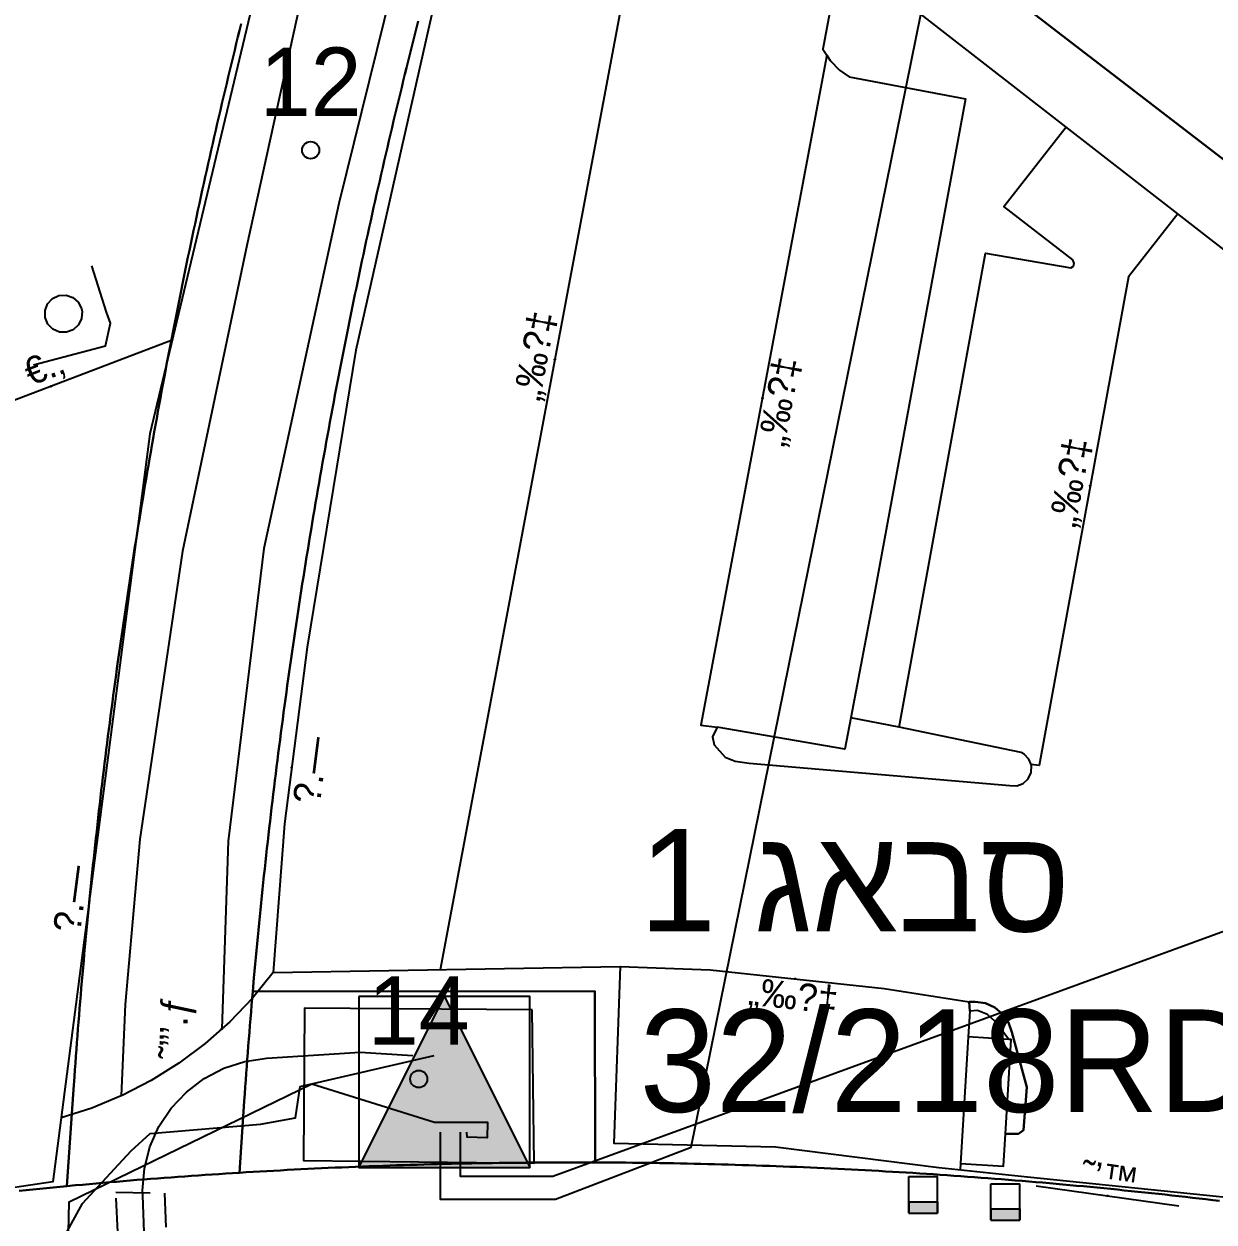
# Model space of a CAD drawing. Header units: metres. Extents: x 218299 to 220222, y 572714 to 574340.
# Drawn here: x 219368.32 to 219403.1, y 573591.34 to 573626.36 of the extents above; entities that cross this region are included whole.
import ezdxf
from ezdxf.enums import TextEntityAlignment as Align

# ---------------------------------------------------------------- set-up
doc = ezdxf.new("R2010")
doc.units = ezdxf.units.M
doc.header["$MEASUREMENT"] = 0
doc.linetypes.add('DASH15', pattern=[1.5, 1, -0.5])
for name, color, linetype in [('1602', 44, 'Continuous'), ('1603', 44, 'Continuous'), ('6081', 1, 'CABLEUNDEXIST03'), ('6151', 102, 'CABLEUNDEXIST03'), ('6151H', 102, 'CABLEUNDEXIST03'), ('6211', 7, 'Continuous'), ('6701', 7, 'DASH15'), ('6916', 7, 'Continuous'), ('A_POINTS', 2, 'Continuous'), ('M2200', 253, 'Continuous'), ('M2207', 253, 'Continuous'), ('M2401', 7, 'Continuous'), ('M2404', 7, 'Continuous'), ('M2405', 253, 'Continuous'), ('M2408', 253, 'Continuous'), ('M2430', 253, 'Continuous'), ('M2602', 253, 'Continuous'), ('M2605', 253, 'Continuous'), ('M2612', 253, 'Continuous'), ('M5235', 253, 'Continuous')]:
    doc.layers.add(name, color=color, linetype=linetype)
doc.styles.add('HEBTXT', font='HEBTXT')
doc.styles.add('MAVAT_HEBTXT', font='HEBTXT')
doc.linetypes.add('CABLEUNDEXIST03', pattern='A,3.5,[222,elecad.shx,S=0.01,R=0,X=0,Y=0],1.5', length=5)

# ---------------------------------------------------------------- blocks, each defined once
blk = doc.blocks.new('6211')
at = {"color": 0}
blk.add_lwpolyline([(-2.5, -2.5), (0, 2.5), (2.5, -2.5)], dxfattribs=at)
blk.add_lwpolyline([(-2.5, 2.5), (-2.5, -2.5), (2.5, -2.5), (2.5, 2.5)], close=True, dxfattribs=at)
blk.add_solid([(-2.5, -2.5), (2.5, -2.5), (0, 2.5)], dxfattribs=at)
at = {"color": 0, "style": 'HEBTXT'}
for tag, p, height in [('TRN_NAME', (4.563, 3.52), 3), ('TRN_NUM', (4.563, -0.702), 3), ('POWER', (4.563, -3.519), 2), ('TYPE', (4.593, -11.253), 3)]:
    blk.add_attdef(tag, p, '', height=height, dxfattribs=at)
at = {"color": 0, "style": 'HEBTXT', "flags": 1}
blk.add_attdef('MAP_TYPE', (4.559, -7.328), '', height=3, dxfattribs=at)
blk = doc.blocks.new('1603')
at = {"layer": 'A_POINTS'}
blk.add_circle((0, 0), 0.25, dxfattribs=at)
at = {"color": 0, "style": 'HEBTXT'}
blk.add_attdef('PARCEL_NUM', text='', height=2, dxfattribs=at).set_placement((0, 1), align=Align.CENTER)
at = {"color": 0, "style": 'HEBTXT', "flags": 1}
blk.add_attdef('LOT_NUM', text='', height=2, dxfattribs=at).set_placement((0, -2.5), align=Align.CENTER)
blk = doc.blocks.new('6916')
at = {"layer": 'A_POINTS'}
blk.add_circle((0, 0), 0.25, dxfattribs=at)
at = {"color": 0, "style": 'HEBTXT'}
for tag, p in [('HTCH', (0.006, 3.527)), ('PIPE', (0.049, 1.33))]:
    blk.add_attdef(tag, text='', height=1.7, dxfattribs=at).set_placement(p, align=Align.MIDDLE_CENTER)
blk = doc.blocks.new('M2405')
blk.add_circle((0, 0), 0.025)
at = {"style": 'MAVAT_HEBTXT'}
blk.add_attdef('NAME', text='', height=0.8, dxfattribs=at).set_placement((0, 1.592), align=Align.MIDDLE)
blk = doc.blocks.new('M2430')
blk.add_circle((0, 0), 0.025)
at = {"style": 'MAVAT_HEBTXT'}
blk.add_attdef('NAME', text='', height=0.8, dxfattribs=at).set_placement((0, 1.25), align=Align.MIDDLE)
blk = doc.blocks.new('M2602')
blk.add_circle((0, 0), 0.025)
at = {"style": 'MAVAT_HEBTXT'}
blk.add_attdef('NAME', text='', height=0.8, dxfattribs=at).set_placement((0, 1.592), align=Align.MIDDLE)
blk = doc.blocks.new('M2605')
blk.add_circle((0, 0), 0.025)
at = {"style": 'MAVAT_HEBTXT'}
blk.add_attdef('NAME', text='', height=0.8, dxfattribs=at).set_placement((0, 1.592), align=Align.MIDDLE)
blk = doc.blocks.new('M2612')
blk.add_circle((0, 0), 0.025)
at = {"style": 'MAVAT_HEBTXT'}
blk.add_attdef('NAME', text='', height=0.8, dxfattribs=at).set_placement((0, 1.592), align=Align.MIDDLE)
blk = doc.blocks.new('*U89')
at = {"linetype": 'Continuous'}
for p, q in [((-0.845, 0), (-0.845, -0.663)), ((0.845, 0), (0.845, -0.663))]:
    blk.add_line(p, q, dxfattribs=at)
blk.add_solid([(-0.845, 0), (-0.845, -0.663), (0.845, -0.663)], dxfattribs=at)
at = {"linetype": 'Continuous', "extrusion": (0, 0, -1)}
blk.add_solid([(0.845, 0), (-0.845, 0), (-0.845, -0.663)], dxfattribs=at)
blk = doc.blocks.new('M5235')
for points in [[(-0.845, 1.471), (0.845, 1.471)], [(-0.845, -0.663), (-0.845, 1.471)], [(0.845, -0.663), (0.845, 1.471)], [(-0.845, 0), (0.845, 0)], [(-0.845, -0.663), (0.845, -0.663)]]:
    blk.add_lwpolyline(points)
at = {"linetype": 'Continuous'}
blk.add_blockref('*U89', (0, 0), dxfattribs=at)
at = {"style": 'MAVAT_HEBTXT', "flags": 1}
for tag, p in [('MARK', (0, 2.721)), ('HEIGHT', (0, -1.915)), ('NAME', (0, -4.483))]:
    blk.add_attdef(tag, text='', height=0.8, dxfattribs=at).set_placement(p, align=Align.MIDDLE)
blk = doc.blocks.new('111')
at = {"layer": 'M2200'}
blk.add_polyline3d([(219419.125, 573646.069, 619.23), (219422.784, 573643.285, 619.23), (219422.312, 573642.663, 619.23), (219419.445, 573638.895, 619.23), (219419.445, 573638.895, 619.23), (219421.03, 573637.689, 596.43), (219421.03, 573637.689, 596.43), (219420.97, 573637.61, 596.43), (219418.576, 573634.462, 596.43), (219416.975, 573635.68, 619.23), (219415.563, 573633.823, 619.23), (219412.63, 573636.054, 619.23), (219410.999, 573633.91, 619.23), (219413.927, 573631.683, 619.23), (219413.789, 573631.501, 618.741), (219405.591, 573620.692, 589.68), (219405.591, 573620.692, 589.68), (219393.996, 573629.619, 590.12), (219385.825, 573635.91, 590.43), (219394.063, 573646.81, 619.23), (219397.601, 573644.118, 619.23), (219399.289, 573646.337, 619.23)], dxfattribs=at)
blk.add_polyline3d([(219383.171, 573597.543, 584.655), (219376.519, 573597.592, 584.655), (219376.486, 573593.139, 584.655), (219383.226, 573593.062, 584.655), (219383.171, 573597.543, 584.655)], close=True, dxfattribs=at)
at = {"layer": 'M2207'}
for points in [[(219405.591, 573620.692, 587.43), (219407.716, 573619.092, 587.43), (219406.414, 573617.405, 586.68), (219406.414, 573617.405, 586.68), (219402.038, 573620.808, 586.728), (219392.779, 573628.008, 586.83), (219393.996, 573629.619, 586.83)], [(219395.914, 573596.752, 584.13), (219395.69, 573593.048, 584.13), (219395.69, 573593.048, 584.13), (219396.943, 573592.972, 584.13), (219397, 573593.916, 584.13), (219397.166, 573596.676, 584.13), (219397.103, 573596.68, 584.13), (219395.914, 573596.752, 584.13)]]:
    blk.add_polyline3d(points, close=True, dxfattribs=at)
at = {"layer": 'M2401'}
for points in [[(219392.118, 573628.075, 584.556), (219391.668, 573625.626, 584.556), (219391.783, 573625.443, 584.556), (219391.877, 573625.294, 584.556), (219392.149, 573625.011, 584.556), (219392.431, 573624.814, 584.556), (219395.832, 573624.17, 584.556), (219393.177, 573609.718, 584.556), (219392.484, 573606.075, 584.556), (219392.309, 573605.159, 584.556), (219388.571, 573605.8, 584.556), (219388.437, 573605.518, 584.556), (219388.486, 573605.293, 584.556), (219388.809, 573604.925, 584.556), (219389.102, 573604.808, 584.556), (219389.509, 573604.75, 584.556), (219397.13, 573604.101, 584.556), (219397.331, 573604.091, 584.556), (219397.52, 573604.16, 584.556), (219397.669, 573604.297, 584.556), (219397.752, 573604.48, 584.556), (219397.759, 573604.681, 584.556), (219397.749, 573604.709, 584.556), (219397.688, 573604.87, 584.556), (219397.55, 573605.016, 584.556), (219397.461, 573605.066, 584.556), (219393.895, 573605.804, 584.556), (219396.419, 573619.655, 584.556), (219398.911, 573619.228, 584.556), (219398.991, 573619.279, 584.556), (219399.011, 573619.353, 584.556), (219398.971, 573619.461, 584.556), (219396.955, 573621.022, 584.556), (219398.771, 573623.349, 584.556)], [(219397, 573593.916, 582.744), (219397.379, 573593.918, 582.744), (219397.526, 573594.023, 582.744), (219397.63, 573595.284, 582.744), (219397.19, 573596.891, 582.744), (219397.09, 573597.173, 582.744), (219396.918, 573597.418, 582.744), (219396.688, 573597.61, 582.744), (219396.415, 573597.734, 582.744), (219396.12, 573597.781, 582.744), (219395.94, 573597.772, 582.744), (219395.958, 573597.5, 582.744)]]:
    blk.add_polyline3d(points, dxfattribs=at)
at = {"layer": 'M2404'}
for points in [[(219392.118, 573628.075, 584.556), (219391.668, 573625.626, 584.556), (219391.783, 573625.443, 584.556), (219391.877, 573625.294, 584.556), (219392.149, 573625.011, 584.556), (219392.431, 573624.814, 584.556), (219395.832, 573624.17, 584.556), (219393.177, 573609.718, 584.556), (219392.484, 573606.075, 584.556), (219392.309, 573605.159, 584.556), (219388.571, 573605.8, 584.556), (219388.437, 573605.518, 584.556), (219388.486, 573605.293, 584.556), (219388.809, 573604.925, 584.556), (219389.102, 573604.808, 584.556), (219389.509, 573604.75, 584.556), (219397.13, 573604.101, 584.556), (219397.331, 573604.091, 584.556), (219397.52, 573604.16, 584.556), (219397.669, 573604.297, 584.556), (219397.752, 573604.48, 584.556), (219397.759, 573604.681, 584.556), (219397.749, 573604.709, 584.556), (219397.688, 573604.87, 584.556), (219397.55, 573605.016, 584.556), (219397.461, 573605.066, 584.556), (219393.895, 573605.804, 584.556), (219396.419, 573619.655, 584.556), (219398.911, 573619.228, 584.556), (219398.991, 573619.279, 584.556), (219399.011, 573619.353, 584.556), (219398.971, 573619.461, 584.556), (219396.955, 573621.022, 584.556), (219398.771, 573623.349, 584.556)], [(219395.958, 573597.5, 583.119), (219395.94, 573597.772, 583.119), (219396.12, 573597.781, 583.119), (219396.415, 573597.734, 583.119), (219396.688, 573597.61, 583.119), (219396.918, 573597.418, 583.119), (219397.09, 573597.173, 583.119), (219397.19, 573596.891, 583.119), (219397.63, 573595.284, 583.119), (219397.526, 573594.023, 583.119), (219397.379, 573593.918, 583.119), (219397, 573593.916, 583.119)]]:
    blk.add_polyline3d(points, dxfattribs=at)
at = {"layer": 'M2405'}
for points in [[(219395.101, 573674.119, 588.986), (219391.125, 573667.561, 588.986), (219386.344, 573659.183, 588.986), (219385.296, 573657.251, 588.986), (219384.315, 573655.281, 588.986), (219383.405, 573653.276, 588.986), (219382.565, 573651.239, 588.986), (219381.797, 573649.172, 588.986), (219381.103, 573647.078, 588.986), (219380.482, 573644.96, 588.986), (219379.99, 573643.047, 588.986), (219378.666, 573637.727, 588.986), (219376.473, 573627.388, 588.986), (219374.831, 573619.882, 588.986), (219372.952, 573610.947, 588.986), (219371.7, 573602.532, 588.986), (219371.274, 573597.694, 588.986), (219371.157, 573595.028, 588.986)], [(219398.022, 573670.595, 589.087), (219395.951, 573668.733, 589.087), (219391.351, 573661.166, 589.087), (219390.192, 573658.89, 589.087), (219389.076, 573656.582, 589.087), (219388.006, 573654.245, 589.087), (219386.981, 573651.88, 589.087), (219386.003, 573649.489, 589.087), (219385.073, 573647.075, 589.087), (219384.192, 573644.641, 589.087), (219383.36, 573642.188, 589.087), (219383.349, 573642.155, 589.087), (219382.124, 573638.459, 589.087), (219379.73, 573630.068, 589.087), (219377.518, 573621.107, 589.087), (219375.321, 573611.022, 589.087), (219374.282, 573602.469, 589.087), (219374.099, 573596.989, 589.087)]]:
    blk.add_polyline3d(points, dxfattribs=at)
at = {"layer": 'M2408'}
for points in [[(219393.895, 573605.804, 583.531), (219392.484, 573606.075, 583.531)], [(219375.597, 573598.63, 581.088), (219374.994, 573597.886, 581.088), (219374.331, 573597.193, 581.088), (219374.099, 573596.989, 581.088), (219373.613, 573596.558, 581.088), (219372.845, 573595.985, 581.088), (219372.032, 573595.477, 581.088), (219371.181, 573595.038, 581.088), (219371.157, 573595.028, 581.088), (219370.296, 573594.671, 581.088), (219369.404, 573594.385, 581.088)], [(219397.646, 573592.659, 582.555), (219404.4, 573591.969, 582.555)]]:
    blk.add_polyline3d(points, dxfattribs=at)
at = {"layer": 'M2430'}
for points in [[(219381.053, 573630.277, 584.556), (219386.21, 573629.215, 584.556), (219380.477, 573598.715, 583.514)], [(219391.783, 573625.443, 584.376), (219388.1, 573605.859, 583.476), (219388.571, 573605.8, 583.476)], [(219402.038, 573620.808, 584.151), (219400.592, 573618.967, 584.151), (219397.986, 573604.683, 583.401), (219397.749, 573604.709, 583.401)], [(219385.738, 573598.807, 583.305), (219388.368, 573598.716, 583.249), (219393.455, 573598.165, 583.155), (219395.94, 573597.772, 583.08)], [(219395.69, 573593.048, 582.855), (219395.676, 573592.869, 582.855)]]:
    blk.add_polyline3d(points, dxfattribs=at)
at = {"layer": 'M2602'}
for points in [[(219368.592, 573616.397, 582.555), (219370.694, 573616.948, 582.555), (219370.846, 573617.612, 582.555), (219370.732, 573617.932, 582.555), (219370.299, 573619.288, 582.555)], [(219370.015, 573617.956, 582.375), (219370.001, 573617.747, 582.375), (219369.91, 573617.56, 582.375), (219369.756, 573617.419, 582.375), (219369.561, 573617.347, 582.375), (219369.352, 573617.352, 582.375), (219369.161, 573617.435, 582.375), (219369.014, 573617.583, 582.375), (219368.934, 573617.775, 582.375), (219368.931, 573617.984, 582.375), (219369.006, 573618.178, 582.375), (219369.148, 573618.331, 582.375), (219369.337, 573618.419, 582.375), (219369.545, 573618.431, 582.375), (219369.742, 573618.364, 582.375), (219369.9, 573618.228, 582.375), (219369.996, 573618.043, 582.375), (219370.015, 573617.956, 582.375)], [(219372.649, 573617.115, 582.405), (219365.579, 573614.423, 582.405)], [(219397.103, 573596.68, 584.13), (219396.704, 573597.205, 584.13), (219396.48, 573597.407, 584.13), (219396.187, 573597.524, 584.13), (219395.958, 573597.5, 584.13), (219395.958, 573597.5, 584.13), (219395.914, 573596.752, 584.13)]]:
    blk.add_polyline3d(points, dxfattribs=at)
at = {"layer": 'M2605'}
for points in [[(219383.252, 573637.278, 584.955), (219381.654, 573632.936, 584.655), (219381.053, 573630.277, 584.556), (219378.013, 573616.827, 584.055), (219376.589, 573608.138, 583.768), (219375.93, 573602.976, 583.768), (219375.597, 573598.63, 583.455), (219375.597, 573598.63, 583.455), (219385.738, 573598.807, 583.305), (219385.553, 573593.643, 583.005), (219390.284, 573593.541, 583.005), (219395.058, 573592.935, 582.855), (219397.646, 573592.659, 582.555)], [(219375.024, 573627.068, 584.086), (219371.997, 573614.382, 583.036), (219369.162, 573592.518, 581.086), (219367.055, 573592.2, 581.013), (219356.253, 573590.572, 580.636), (219352.846, 573589.946, 580.936), (219352.846, 573589.946, 580.936), (219352.35, 573591.952, 580.98)]]:
    blk.add_polyline3d(points, dxfattribs=at)
at = {"layer": 'M2612'}
blk.add_polyline3d([(219397.896, 573592.403, 583.464), (219402.067, 573591.81, 583.464)], dxfattribs=at)
at = {"layer": 'M2405'}
ref = blk.add_blockref('M2405', (219374.099, 573596.989), dxfattribs=dict(at, xscale=0.5, yscale=0.5, zscale=0.5))
ref.add_attrib('NAME', '˜”’.ƒ', dxfattribs={"layer": '0', "height": 0.8, "rotation": 88.0902, "style": 'MAVAT_HEBTXT'}).set_placement((219372.8, 573597.032), align=Align.MIDDLE)
at = {"layer": 'M2430'}
ref = blk.add_blockref('M2430', (219383.83, 573616.551), dxfattribs=dict(at, xscale=0.5, yscale=0.5, zscale=0.5))
ref.add_attrib('NAME', '„‰\x90‡', dxfattribs={"layer": '0', "height": 0.8, "rotation": 79.3546, "style": 'MAVAT_HEBTXT'}).set_placement((219383.289, 573616.653), align=Align.MIDDLE)
ref = blk.add_blockref('M2430', (219389.898, 573615.418), dxfattribs=dict(at, xscale=0.5, yscale=0.5, zscale=0.5))
ref.add_attrib('NAME', '„‰\x90‡', dxfattribs={"layer": '0', "height": 0.8, "rotation": 79.3494, "style": 'MAVAT_HEBTXT'}).set_placement((219390.438, 573615.316), align=Align.MIDDLE)
ref = blk.add_blockref('M2430', (219399.478, 573612.857), dxfattribs=dict(at, xscale=0.5, yscale=0.5, zscale=0.5))
ref.add_attrib('NAME', '„‰\x90‡', dxfattribs={"layer": '0', "height": 0.8, "rotation": 79.6614, "style": 'MAVAT_HEBTXT'}).set_placement((219398.936, 573612.956), align=Align.MIDDLE)
ref = blk.add_blockref('M2430', (219390.854, 573598.447), dxfattribs=dict(at, xscale=0.5, yscale=0.5, zscale=0.5))
ref.add_attrib('NAME', '„‰\x90‡', dxfattribs={"layer": '0', "height": 0.8, "rotation": 353.8232, "style": 'MAVAT_HEBTXT'}).set_placement((219390.795, 573597.9), align=Align.MIDDLE)
at = {"layer": 'M2602'}
ref = blk.add_blockref('M2602', (219369.114, 573615.769), dxfattribs=dict(at, xscale=0.5, yscale=0.5, zscale=0.5))
ref.add_attrib('NAME', '€.‚', dxfattribs={"layer": '0', "height": 0.8, "rotation": 20.8446, "style": 'MAVAT_HEBTXT'}).set_placement((219368.919, 573616.283), align=Align.MIDDLE)
at = {"layer": 'M2605'}
ref = blk.add_blockref('M2605', (219376.14, 573604.623), dxfattribs=dict(at, xscale=0.5, yscale=0.5, zscale=0.5))
ref.add_attrib('NAME', '\x9a.—', dxfattribs={"layer": '0', "height": 0.8, "rotation": 82.7198, "style": 'MAVAT_HEBTXT'}).set_placement((219376.686, 573604.553), align=Align.MIDDLE)
ref = blk.add_blockref('M2605', (219370.226, 573600.723), dxfattribs=dict(at, xscale=0.5, yscale=0.5, zscale=0.5))
ref.add_attrib('NAME', '\x9a.—', dxfattribs={"layer": '0', "height": 0.8, "rotation": 82.6105, "style": 'MAVAT_HEBTXT'}).set_placement((219369.68, 573600.793), align=Align.MIDDLE)
at = {"layer": 'M2612'}
ref = blk.add_blockref('M2612', (219399.981, 573592.107), dxfattribs=dict(at, xscale=0.5, yscale=0.5, zscale=0.5))
ref.add_attrib('NAME', '˜’™', dxfattribs={"layer": '0', "height": 0.8, "rotation": 351.9139, "style": 'MAVAT_HEBTXT'}).set_placement((219400.059, 573592.651), align=Align.MIDDLE)
at = {"layer": 'M5235', "xscale": 0.5, "yscale": 0.5, "zscale": 0.5}
for p in [(219394.596, 573591.935, 582.144), (219396.997, 573591.725, 582.144)]:
    blk.add_blockref('M5235', p, dxfattribs=at)

msp = doc.modelspace()

# ---------------------------------------------------------------- linework, layer by layer
at = {"layer": '1602'}
for points in [[(219374.6654, 573626.3655), (219374.6173, 573626.1714), (219374.5693, 573625.9773), (219374.5216, 573625.783), (219374.4741, 573625.5888), (219374.4268, 573625.3944), (219374.3797, 573625.2001), (219374.3328, 573625.0056), (219374.2861, 573624.8112), (219374.2397, 573624.6166), (219374.1935, 573624.422), (219374.1475, 573624.2274), (219374.1017, 573624.0327), (219374.0561, 573623.838), (219374.0108, 573623.6432), (219373.9656, 573623.4483), (219373.9207, 573623.2535), (219373.876, 573623.0585), (219373.8315, 573622.8635), (219373.7872, 573622.6685), (219373.7432, 573622.4734), (219373.6993, 573622.2783), (219373.6557, 573622.0831), (219373.6123, 573621.8878), (219373.5691, 573621.6926), (219373.5261, 573621.4972), (219373.4834, 573621.3019), (219373.4408, 573621.1064), (219373.3985, 573620.911), (219373.3564, 573620.7155), (219373.3145, 573620.5199), (219373.2729, 573620.3243), (219373.2314, 573620.1286), (219373.1902, 573619.9329), (219373.1492, 573619.7372), (219373.1084, 573619.5414), (219373.0678, 573619.3455), (219373.0274, 573619.1496), (219372.9873, 573618.9537), (219372.9473, 573618.7577), (219372.9076, 573618.5617), (219372.8681, 573618.3657), (219372.8288, 573618.1696), (219372.7898, 573617.9734), (219372.7509, 573617.7772), (219372.7123, 573617.581), (219372.6739, 573617.3847), (219372.6357, 573617.1884), (219372.5978, 573616.992), (219372.56, 573616.7956), (219372.5225, 573616.5992), (219372.4852, 573616.4027), (219372.4481, 573616.2062), (219372.4112, 573616.0096), (219372.3745, 573615.813), (219372.3381, 573615.6163), (219372.3019, 573615.4196), (219372.2659, 573615.2229), (219372.2301, 573615.0261), (219372.1945, 573614.8293), (219372.1592, 573614.6325), (219372.1241, 573614.4356), (219372.0892, 573614.2386), (219372.0545, 573614.0417), (219372.02, 573613.8447), (219371.9857, 573613.6476), (219371.9517, 573613.4505), (219371.9179, 573613.2534), (219371.8843, 573613.0563), (219371.8509, 573612.8591), (219371.8178, 573612.6618), (219371.7848, 573612.4646), (219371.7521, 573612.2672), (219371.7196, 573612.0699), (219371.6873, 573611.8725), (219371.6553, 573611.6751), (219371.6234, 573611.4777), (219371.5918, 573611.2802), (219371.5604, 573611.0827), (219371.5292, 573610.8851), (219371.4983, 573610.6875), (219371.4675, 573610.4899), (219371.437, 573610.2922), (219371.4067, 573610.0945), (219371.3766, 573609.8968), (219371.3467, 573609.6991), (219371.3171, 573609.5013), (219371.2877, 573609.3035), (219371.2585, 573609.1056), (219371.2295, 573608.9077), (219371.2007, 573608.7098), (219371.1722, 573608.5118), (219371.1438, 573608.3139), (219371.1157, 573608.1158), (219371.0878, 573607.9178), (219371.0602, 573607.7197), (219371.0327, 573607.5216), (219371.0055, 573607.3235), (219370.9785, 573607.1253), (219370.9517, 573606.9271), (219370.9251, 573606.7289), (219370.8988, 573606.5306), (219370.8727, 573606.3323), (219370.8468, 573606.134), (219370.8211, 573605.9357), (219370.7956, 573605.7373), (219370.7704, 573605.5389), (219370.7454, 573605.3405), (219370.7206, 573605.142), (219370.696, 573604.9435), (219370.6716, 573604.745), (219370.6475, 573604.5465), (219370.6236, 573604.3479), (219370.5999, 573604.1493), (219370.5764, 573603.9507), (219370.5531, 573603.7521), (219370.5301, 573603.5534), (219370.5073, 573603.3547), (219370.4847, 573603.156), (219370.4623, 573602.9572), (219370.4401, 573602.7585), (219370.4182, 573602.5597), (219370.3965, 573602.3609), (219370.375, 573602.162), (219370.3537, 573601.9631), (219370.3327, 573601.7643), (219370.3119, 573601.5653), (219370.2912, 573601.3664), (219370.2709, 573601.1675), (219370.2507, 573600.9685), (219370.2308, 573600.7695), (219370.211, 573600.5704), (219370.1915, 573600.3714), (219370.1722, 573600.1723), (219370.1532, 573599.9732), (219370.1343, 573599.7741), (219370.1157, 573599.575), (219370.0973, 573599.3758), (219370.0792, 573599.1767), (219370.0612, 573598.9775), (219370.0435, 573598.7783), (219370.026, 573598.579), (219370.0087, 573598.3798), (219369.9916, 573598.1805), (219369.9748, 573597.9812), (219369.9581, 573597.7819), (219369.9417, 573597.5826), (219369.9256, 573597.3832), (219369.9096, 573597.1839), (219369.8939, 573596.9845), (219369.8783, 573596.7851), (219369.863, 573596.5857), (219369.848, 573596.3863), (219369.8331, 573596.1868), (219369.8185, 573595.9873), (219369.8041, 573595.7879), (219369.7899, 573595.5884), (219369.764, 573595.216), (219369.571, 573592.391), (219369.3719, 573592.3722), (219369.1728, 573592.3532), (219368.9737, 573592.334), (219368.7747, 573592.3144), (219368.5757, 573592.2947), (219368.3767, 573592.2747), (219368.1777, 573592.2544)], [(219379.8412, 573626.4374), (219379.7915, 573626.2436), (219379.7421, 573626.0498), (219379.693, 573625.8559), (219379.644, 573625.662), (219379.5953, 573625.4681), (219379.5468, 573625.274), (219379.4985, 573625.08), (219379.4504, 573624.8858), (219379.4025, 573624.6916), (219379.3549, 573624.4974), (219379.3075, 573624.3031), (219379.2603, 573624.1087), (219379.2134, 573623.9143), (219379.1666, 573623.7199), (219379.1201, 573623.5253), (219379.0738, 573623.3308), (219379.0277, 573623.1362), (219378.9819, 573622.9415), (219378.9363, 573622.7468), (219378.8908, 573622.552), (219378.8457, 573622.3571), (219378.8007, 573622.1623), (219378.756, 573621.9673), (219378.7115, 573621.7723), (219378.6672, 573621.5773), (219378.6231, 573621.3822), (219378.5792, 573621.1871), (219378.5356, 573620.9919), (219378.4922, 573620.7967), (219378.449, 573620.6014), (219378.4061, 573620.4061), (219378.3634, 573620.2107), (219378.3209, 573620.0152), (219378.2786, 573619.8198), (219378.2365, 573619.6242), (219378.1947, 573619.4287), (219378.1531, 573619.233), (219378.1117, 573619.0374), (219378.0705, 573618.8417), (219378.0296, 573618.6459), (219377.9888, 573618.4501), (219377.9484, 573618.2542), (219377.9081, 573618.0583), (219377.868, 573617.8624), (219377.8282, 573617.6664), (219377.7886, 573617.4703), (219377.7492, 573617.2742), (219377.7101, 573617.0781), (219377.6712, 573616.8819), (219377.6325, 573616.6857), (219377.594, 573616.4895), (219377.5557, 573616.2931), (219377.5177, 573616.0968), (219377.4799, 573615.9004), (219377.4423, 573615.704), (219377.405, 573615.5075), (219377.3678, 573615.311), (219377.3309, 573615.1144), (219377.2942, 573614.9178), (219377.2578, 573614.7211), (219377.2216, 573614.5244), (219377.1855, 573614.3277), (219377.1498, 573614.1309), (219377.1142, 573613.9341), (219377.0789, 573613.7373), (219377.0438, 573613.5404), (219377.0089, 573613.3434), (219376.9742, 573613.1465), (219376.9398, 573612.9495), (219376.9056, 573612.7524), (219376.8716, 573612.5553), (219376.8378, 573612.3582), (219376.8043, 573612.161), (219376.771, 573611.9638), (219376.7379, 573611.7666), (219376.7051, 573611.5693), (219376.6724, 573611.372), (219376.64, 573611.1746), (219376.6079, 573610.9772), (219376.5759, 573610.7798), (219376.5442, 573610.5823), (219376.5127, 573610.3848), (219376.4814, 573610.1873), (219376.4504, 573609.9897), (219376.4195, 573609.7921), (219376.3889, 573609.5944), (219376.3586, 573609.3968), (219376.3284, 573609.199), (219376.2985, 573609.0013), (219376.2688, 573608.8035), (219376.2393, 573608.6057), (219376.2101, 573608.4078), (219376.1811, 573608.21), (219376.1523, 573608.012), (219376.1237, 573607.8141), (219376.0954, 573607.6161), (219376.0673, 573607.4181), (219376.0394, 573607.22), (219376.0117, 573607.022), (219375.9843, 573606.8239), (219375.9571, 573606.6257), (219375.9301, 573606.4275), (219375.9034, 573606.2293), (219375.8768, 573606.0311), (219375.8505, 573605.8328), (219375.8245, 573605.6346), (219375.7986, 573605.4362), (219375.773, 573605.2379), (219375.7476, 573605.0395), (219375.7224, 573604.8411), (219375.6975, 573604.6426), (219375.6728, 573604.4442), (219375.6483, 573604.2457), (219375.624, 573604.0472), (219375.6, 573603.8486), (219375.5762, 573603.65), (219375.5526, 573603.4514), (219375.5293, 573603.2528), (219375.5061, 573603.0541), (219375.4832, 573602.8554), (219375.4606, 573602.6567), (219375.4381, 573602.458), (219375.4159, 573602.2592), (219375.3939, 573602.0605), (219375.3722, 573601.8616), (219375.3506, 573601.6628), (219375.3293, 573601.4639), (219375.3082, 573601.2651), (219375.2874, 573601.0661), (219375.2668, 573600.8672), (219375.2464, 573600.6683), (219375.2262, 573600.4693), (219375.2063, 573600.2703), (219375.1865, 573600.0712), (219375.167, 573599.8722), (219375.1478, 573599.6731), (219375.1288, 573599.474), (219375.1099, 573599.2749), (219375.0914, 573599.0758), (219375.073, 573598.8766), (219375.0549, 573598.6775), (219375.037, 573598.4783), (219375.002, 573598.081), (219374.9848, 573597.8817), (219374.9678, 573597.6825), (219374.9511, 573597.4832), (219374.9346, 573597.2838), (219374.9183, 573597.0845), (219374.9022, 573596.8852), (219374.8864, 573596.6858), (219374.8708, 573596.4864), (219374.8554, 573596.287), (219374.8403, 573596.0876), (219374.8253, 573595.8881), (219374.8106, 573595.6887), (219374.7962, 573595.4892), (219374.7819, 573595.2897), (219374.7679, 573595.0902), (219374.753, 573594.874), (219374.61, 573592.782), (219374.4104, 573592.7696), (219374.2108, 573592.7569), (219374.0112, 573592.744), (219373.8116, 573592.7308), (219373.6121, 573592.7174), (219373.4126, 573592.7037), (219373.213, 573592.6897), (219373.0136, 573592.6756), (219372.8141, 573592.6611), (219372.6146, 573592.6464), (219372.4152, 573592.6315), (219372.2157, 573592.6163), (219372.0163, 573592.6009), (219371.817, 573592.5852), (219371.6176, 573592.5692), (219371.4183, 573592.5531), (219371.2189, 573592.5366), (219371.0196, 573592.5199), (219370.8203, 573592.503), (219370.6211, 573592.4858), (219370.4219, 573592.4683), (219370.2226, 573592.4506), (219370.0234, 573592.4327), (219369.8243, 573592.4145), (219369.571, 573592.391), (219369.764, 573595.216), (219369.7899, 573595.5884), (219369.8041, 573595.7879), (219369.8185, 573595.9873), (219369.8331, 573596.1868), (219369.848, 573596.3863), (219369.863, 573596.5857), (219369.8783, 573596.7851), (219369.8939, 573596.9845), (219369.9096, 573597.1839), (219369.9256, 573597.3832), (219369.9417, 573597.5826), (219369.9581, 573597.7819), (219369.9748, 573597.9812), (219369.9916, 573598.1805), (219370.0087, 573598.3798), (219370.026, 573598.579), (219370.0435, 573598.7783), (219370.0612, 573598.9775), (219370.0792, 573599.1767), (219370.0973, 573599.3758), (219370.1157, 573599.575), (219370.1343, 573599.7741), (219370.1532, 573599.9732), (219370.1722, 573600.1723), (219370.1915, 573600.3714), (219370.211, 573600.5704), (219370.2308, 573600.7695), (219370.2507, 573600.9685), (219370.2709, 573601.1675), (219370.2912, 573601.3664), (219370.3119, 573601.5653), (219370.3327, 573601.7643), (219370.3537, 573601.9631), (219370.375, 573602.162), (219370.3965, 573602.3609), (219370.4182, 573602.5597), (219370.4401, 573602.7585), (219370.4623, 573602.9572), (219370.4847, 573603.156), (219370.5073, 573603.3547), (219370.5301, 573603.5534), (219370.5531, 573603.7521), (219370.5764, 573603.9507), (219370.5999, 573604.1493), (219370.6236, 573604.3479), (219370.6475, 573604.5465), (219370.6716, 573604.745), (219370.696, 573604.9435), (219370.7206, 573605.142), (219370.7454, 573605.3405), (219370.7704, 573605.5389), (219370.7956, 573605.7373), (219370.8211, 573605.9357), (219370.8468, 573606.134), (219370.8727, 573606.3323), (219370.8988, 573606.5306), (219370.9251, 573606.7289), (219370.9517, 573606.9271), (219370.9785, 573607.1253), (219371.0055, 573607.3235), (219371.0327, 573607.5216), (219371.0602, 573607.7197), (219371.0878, 573607.9178), (219371.1157, 573608.1158), (219371.1438, 573608.3139), (219371.1722, 573608.5118), (219371.2007, 573608.7098), (219371.2295, 573608.9077), (219371.2585, 573609.1056), (219371.2877, 573609.3035), (219371.3171, 573609.5013), (219371.3467, 573609.6991), (219371.3766, 573609.8968), (219371.4067, 573610.0945), (219371.437, 573610.2922), (219371.4675, 573610.4899), (219371.4983, 573610.6875), (219371.5292, 573610.8851), (219371.5604, 573611.0827), (219371.5918, 573611.2802), (219371.6234, 573611.4777), (219371.6553, 573611.6751), (219371.6873, 573611.8725), (219371.7196, 573612.0699), (219371.7521, 573612.2672), (219371.7848, 573612.4646), (219371.8178, 573612.6618), (219371.8509, 573612.8591), (219371.8843, 573613.0563), (219371.9179, 573613.2534), (219371.9517, 573613.4505), (219371.9857, 573613.6476), (219372.02, 573613.8447), (219372.0545, 573614.0417), (219372.0892, 573614.2386), (219372.1241, 573614.4356), (219372.1592, 573614.6325), (219372.1945, 573614.8293), (219372.2301, 573615.0261), (219372.2659, 573615.2229), (219372.3019, 573615.4196), (219372.3381, 573615.6163), (219372.3745, 573615.813), (219372.4112, 573616.0096), (219372.4481, 573616.2062), (219372.4852, 573616.4027), (219372.5225, 573616.5992), (219372.56, 573616.7956), (219372.5978, 573616.992), (219372.6357, 573617.1884), (219372.6739, 573617.3847), (219372.7123, 573617.581), (219372.7509, 573617.7772), (219372.7898, 573617.9734), (219372.8288, 573618.1696), (219372.8681, 573618.3657), (219372.9076, 573618.5617), (219372.9473, 573618.7577), (219372.9873, 573618.9537), (219373.0274, 573619.1496), (219373.0678, 573619.3455), (219373.1084, 573619.5414), (219373.1492, 573619.7372), (219373.1902, 573619.9329), (219373.2314, 573620.1286), (219373.2729, 573620.3243), (219373.3145, 573620.5199), (219373.3564, 573620.7155), (219373.3985, 573620.911), (219373.4408, 573621.1064), (219373.4834, 573621.3019), (219373.5261, 573621.4972), (219373.5691, 573621.6926), (219373.6123, 573621.8878), (219373.6557, 573622.0831), (219373.6993, 573622.2783), (219373.7432, 573622.4734), (219373.7872, 573622.6685), (219373.8315, 573622.8635), (219373.876, 573623.0585), (219373.9207, 573623.2535), (219373.9656, 573623.4483), (219374.0108, 573623.6432), (219374.0561, 573623.838), (219374.1017, 573624.0327), (219374.1475, 573624.2274), (219374.1935, 573624.422), (219374.2397, 573624.6166), (219374.2861, 573624.8112), (219374.3328, 573625.0056), (219374.3797, 573625.2001), (219374.4268, 573625.3944), (219374.4741, 573625.5888), (219374.5216, 573625.783), (219374.5693, 573625.9773), (219374.6173, 573626.1714), (219374.6654, 573626.3655)], [(219403.2572, 573591.9592), (219403.0586, 573591.9828), (219402.8599, 573592.0061), (219402.6613, 573592.0293), (219402.4626, 573592.0521), (219402.2639, 573592.0747), (219402.0651, 573592.0971), (219401.8663, 573592.1192), (219401.6675, 573592.1411), (219401.4687, 573592.1627), (219401.2699, 573592.1841), (219401.071, 573592.2052), (219400.8721, 573592.226), (219400.6731, 573592.2467), (219400.4742, 573592.267), (219400.2752, 573592.2871), (219400.0762, 573592.307), (219399.8771, 573592.3266), (219399.6781, 573592.346), (219399.479, 573592.3651), (219399.2799, 573592.384), (219399.0807, 573592.4026), (219398.8816, 573592.4209), (219398.6824, 573592.439), (219398.4832, 573592.4569), (219398.284, 573592.4745), (219398.0847, 573592.4919), (219397.8855, 573592.509), (219397.6862, 573592.5258), (219397.4869, 573592.5424), (219397.2876, 573592.5588), (219397.0882, 573592.5749), (219396.8888, 573592.5907), (219396.6894, 573592.6064), (219396.49, 573592.6217), (219396.2906, 573592.6368), (219396.0912, 573592.6517), (219395.8917, 573592.6663), (219395.6922, 573592.6806), (219395.4927, 573592.6947), (219395.2932, 573592.7086), (219395.0936, 573592.7221), (219394.8941, 573592.7355), (219394.6945, 573592.7486), (219394.4949, 573592.7614), (219394.2953, 573592.774), (219394.0957, 573592.7864), (219393.8961, 573592.7985), (219393.6964, 573592.8103), (219393.4968, 573592.8219), (219393.2971, 573592.8332), (219393.0974, 573592.8443), (219392.8977, 573592.8551), (219392.698, 573592.8657), (219392.4982, 573592.876), (219392.2985, 573592.8861), (219392.0987, 573592.896), (219391.899, 573592.9055), (219391.6992, 573592.9149), (219391.4994, 573592.9239), (219391.2996, 573592.9328), (219391.0998, 573592.9413), (219390.8999, 573592.9497), (219390.7001, 573592.9577), (219390.5002, 573592.9655), (219390.3004, 573592.9731), (219390.1005, 573592.9804), (219389.9006, 573592.9875), (219389.7008, 573592.9943), (219389.5009, 573593.0009), (219389.301, 573593.0072), (219389.1011, 573593.0132), (219388.9011, 573593.019), (219388.7012, 573593.0246), (219388.5013, 573593.0299), (219388.3014, 573593.035), (219388.1014, 573593.0398), (219387.9015, 573593.0443), (219387.7015, 573593.0486), (219387.5016, 573593.0527), (219387.3016, 573593.0564), (219387.1016, 573593.06), (219386.9017, 573593.0633), (219386.7017, 573593.0663), (219386.5017, 573593.0691), (219386.3017, 573593.0717), (219386.1017, 573593.0739), (219385.9017, 573593.076), (219385.7017, 573593.0778), (219385.5017, 573593.0793), (219385.3018, 573593.0806), (219385.005, 573593.082), (219385.002, 573598.087), (219375.002, 573598.081), (219375.037, 573598.4783), (219375.0549, 573598.6775), (219375.073, 573598.8766), (219375.0914, 573599.0758), (219375.1099, 573599.2749), (219375.1288, 573599.474), (219375.1478, 573599.6731), (219375.167, 573599.8722), (219375.1865, 573600.0712), (219375.2063, 573600.2703), (219375.2262, 573600.4693), (219375.2464, 573600.6683), (219375.2668, 573600.8672), (219375.2874, 573601.0661), (219375.3082, 573601.2651), (219375.3293, 573601.4639), (219375.3506, 573601.6628), (219375.3722, 573601.8616), (219375.3939, 573602.0605), (219375.4159, 573602.2592), (219375.4381, 573602.458), (219375.4606, 573602.6567), (219375.4832, 573602.8554), (219375.5061, 573603.0541), (219375.5293, 573603.2528), (219375.5526, 573603.4514), (219375.5762, 573603.65), (219375.6, 573603.8486), (219375.624, 573604.0472), (219375.6483, 573604.2457), (219375.6728, 573604.4442), (219375.6975, 573604.6426), (219375.7224, 573604.8411), (219375.7476, 573605.0395), (219375.773, 573605.2379), (219375.7986, 573605.4362), (219375.8245, 573605.6346), (219375.8505, 573605.8328), (219375.8768, 573606.0311), (219375.9034, 573606.2293), (219375.9301, 573606.4275), (219375.9571, 573606.6257), (219375.9843, 573606.8239), (219376.0117, 573607.022), (219376.0394, 573607.22), (219376.0673, 573607.4181), (219376.0954, 573607.6161), (219376.1237, 573607.8141), (219376.1523, 573608.012), (219376.1811, 573608.21), (219376.2101, 573608.4078), (219376.2393, 573608.6057), (219376.2688, 573608.8035), (219376.2985, 573609.0013), (219376.3284, 573609.199), (219376.3586, 573609.3968), (219376.3889, 573609.5944), (219376.4195, 573609.7921), (219376.4504, 573609.9897), (219376.4814, 573610.1873), (219376.5127, 573610.3848), (219376.5442, 573610.5823), (219376.5759, 573610.7798), (219376.6079, 573610.9772), (219376.64, 573611.1746), (219376.6724, 573611.372), (219376.7051, 573611.5693), (219376.7379, 573611.7666), (219376.771, 573611.9638), (219376.8043, 573612.161), (219376.8378, 573612.3582), (219376.8716, 573612.5553), (219376.9056, 573612.7524), (219376.9398, 573612.9495), (219376.9742, 573613.1465), (219377.0089, 573613.3434), (219377.0438, 573613.5404), (219377.0789, 573613.7373), (219377.1142, 573613.9341), (219377.1498, 573614.1309), (219377.1855, 573614.3277), (219377.2216, 573614.5244), (219377.2578, 573614.7211), (219377.2942, 573614.9178), (219377.3309, 573615.1144), (219377.3678, 573615.311), (219377.405, 573615.5075), (219377.4423, 573615.704), (219377.4799, 573615.9004), (219377.5177, 573616.0968), (219377.5557, 573616.2931), (219377.594, 573616.4895), (219377.6325, 573616.6857), (219377.6712, 573616.8819), (219377.7101, 573617.0781), (219377.7492, 573617.2742), (219377.7886, 573617.4703), (219377.8282, 573617.6664), (219377.868, 573617.8624), (219377.9081, 573618.0583), (219377.9484, 573618.2542), (219377.9888, 573618.4501), (219378.0296, 573618.6459), (219378.0705, 573618.8417), (219378.1117, 573619.0374), (219378.1531, 573619.233), (219378.1947, 573619.4287), (219378.2365, 573619.6242), (219378.2786, 573619.8198), (219378.3209, 573620.0152), (219378.3634, 573620.2107), (219378.4061, 573620.4061), (219378.449, 573620.6014), (219378.4922, 573620.7967), (219378.5356, 573620.9919), (219378.5792, 573621.1871), (219378.6231, 573621.3822), (219378.6672, 573621.5773), (219378.7115, 573621.7723), (219378.756, 573621.9673), (219378.8007, 573622.1623), (219378.8457, 573622.3571), (219378.8908, 573622.552), (219378.9363, 573622.7468), (219378.9819, 573622.9415), (219379.0277, 573623.1362), (219379.0738, 573623.3308), (219379.1201, 573623.5253), (219379.1666, 573623.7199), (219379.2134, 573623.9143), (219379.2603, 573624.1087), (219379.3075, 573624.3031), (219379.3549, 573624.4974), (219379.4025, 573624.6916), (219379.4504, 573624.8858), (219379.4985, 573625.08), (219379.5468, 573625.274), (219379.5953, 573625.4681), (219379.644, 573625.662), (219379.693, 573625.8559), (219379.7421, 573626.0498), (219379.7915, 573626.2436), (219379.8412, 573626.4374)], [(219368.1777, 573592.2544), (219368.3767, 573592.2747), (219368.5757, 573592.2947), (219368.7747, 573592.3144), (219368.9737, 573592.334), (219369.1728, 573592.3532), (219369.3719, 573592.3722), (219369.571, 573592.391), (219369.8243, 573592.4145), (219370.0234, 573592.4327), (219370.2226, 573592.4506), (219370.4219, 573592.4683), (219370.6211, 573592.4858), (219370.8203, 573592.503), (219371.0196, 573592.5199), (219371.2189, 573592.5366), (219371.4183, 573592.5531), (219371.6176, 573592.5692), (219371.817, 573592.5852), (219372.0163, 573592.6009), (219372.2157, 573592.6163), (219372.4152, 573592.6315), (219372.6146, 573592.6464), (219372.8141, 573592.6611), (219373.0136, 573592.6756), (219373.213, 573592.6897), (219373.4126, 573592.7037), (219373.6121, 573592.7174), (219373.8116, 573592.7308), (219374.0112, 573592.744), (219374.2108, 573592.7569), (219374.4104, 573592.7696), (219374.61, 573592.782), (219374.8108, 573592.7942), (219375.0105, 573592.8062), (219375.2101, 573592.8179), (219375.4098, 573592.8293), (219375.6095, 573592.8404), (219375.8092, 573592.8514), (219376.0089, 573592.862), (219376.2086, 573592.8725), (219376.4084, 573592.8826), (219376.6081, 573592.8925), (219376.8079, 573592.9022), (219377.0077, 573592.9116), (219377.2074, 573592.9208), (219377.4072, 573592.9297), (219377.6071, 573592.9384), (219377.8069, 573592.9468), (219378.0067, 573592.9549), (219378.2066, 573592.9628), (219378.4064, 573592.9705), (219378.6063, 573592.9779), (219378.8062, 573592.985), (219379.006, 573592.9919), (219379.2059, 573592.9986), (219379.4058, 573593.005), (219379.6057, 573593.0111), (219379.8056, 573593.017), (219380.0056, 573593.0227), (219380.2055, 573593.0281), (219380.4054, 573593.0332), (219380.6054, 573593.0381), (219380.8053, 573593.0427), (219381.0053, 573593.0471), (219381.2052, 573593.0512), (219381.4052, 573593.0551), (219381.6051, 573593.0588), (219381.8051, 573593.0621), (219382.0051, 573593.0653), (219382.2051, 573593.0681), (219382.4051, 573593.0708), (219382.605, 573593.0731), (219382.805, 573593.0753), (219383.005, 573593.0771), (219383.205, 573593.0788), (219383.405, 573593.0801), (219383.605, 573593.0812), (219383.805, 573593.0821), (219384.005, 573593.0827), (219384.205, 573593.0831), (219384.405, 573593.0832), (219384.605, 573593.083), (219384.805, 573593.0826), (219385.005, 573593.082), (219385.3018, 573593.0806), (219385.5017, 573593.0793), (219385.7017, 573593.0778), (219385.9017, 573593.076), (219386.1017, 573593.0739), (219386.3017, 573593.0717), (219386.5017, 573593.0691), (219386.7017, 573593.0663), (219386.9017, 573593.0633), (219387.1016, 573593.06), (219387.3016, 573593.0564), (219387.5016, 573593.0527), (219387.7015, 573593.0486), (219387.9015, 573593.0443), (219388.1014, 573593.0398), (219388.3014, 573593.035), (219388.5013, 573593.0299), (219388.7012, 573593.0246), (219388.9011, 573593.019), (219389.1011, 573593.0132), (219389.301, 573593.0072), (219389.5009, 573593.0009), (219389.7008, 573592.9943), (219389.9006, 573592.9875), (219390.1005, 573592.9804), (219390.3004, 573592.9731), (219390.5002, 573592.9655), (219390.7001, 573592.9577), (219390.8999, 573592.9497), (219391.0998, 573592.9413), (219391.2996, 573592.9328), (219391.4994, 573592.9239), (219391.6992, 573592.9149), (219391.899, 573592.9055), (219392.0987, 573592.896), (219392.2985, 573592.8861), (219392.4982, 573592.876), (219392.698, 573592.8657), (219392.8977, 573592.8551), (219393.0974, 573592.8443), (219393.2971, 573592.8332), (219393.4968, 573592.8219), (219393.6964, 573592.8103), (219393.8961, 573592.7985), (219394.0957, 573592.7864), (219394.2953, 573592.774), (219394.4949, 573592.7614), (219394.6945, 573592.7486), (219394.8941, 573592.7355), (219395.0936, 573592.7221), (219395.2932, 573592.7086), (219395.4927, 573592.6947), (219395.6922, 573592.6806), (219395.8917, 573592.6663), (219396.0912, 573592.6517), (219396.2906, 573592.6368), (219396.49, 573592.6217), (219396.6894, 573592.6064), (219396.8888, 573592.5907), (219397.0882, 573592.5749), (219397.2876, 573592.5588), (219397.4869, 573592.5424), (219397.6862, 573592.5258), (219397.8855, 573592.509), (219398.0847, 573592.4919), (219398.284, 573592.4745), (219398.4832, 573592.4569), (219398.6824, 573592.439), (219398.8816, 573592.4209), (219399.0807, 573592.4026), (219399.2799, 573592.384), (219399.479, 573592.3651), (219399.6781, 573592.346), (219399.8771, 573592.3266), (219400.0762, 573592.307), (219400.2752, 573592.2871), (219400.4742, 573592.267), (219400.6731, 573592.2467), (219400.8721, 573592.226), (219401.071, 573592.2052), (219401.2699, 573592.1841), (219401.4687, 573592.1627), (219401.6675, 573592.1411), (219401.8663, 573592.1192), (219402.0651, 573592.0971), (219402.2639, 573592.0747), (219402.4626, 573592.0521), (219402.6613, 573592.0293), (219402.8599, 573592.0061), (219403.0586, 573591.9828), (219403.2572, 573591.9592)]]:
    msp.add_lwpolyline(points, dxfattribs=at)
msp.add_lwpolyline([(219385.005, 573593.082), (219384.805, 573593.0826), (219384.605, 573593.083), (219384.405, 573593.0832), (219384.205, 573593.0831), (219384.005, 573593.0827), (219383.805, 573593.0821), (219383.605, 573593.0812), (219383.405, 573593.0801), (219383.205, 573593.0788), (219383.005, 573593.0771), (219382.805, 573593.0753), (219382.605, 573593.0731), (219382.4051, 573593.0708), (219382.2051, 573593.0681), (219382.0051, 573593.0653), (219381.8051, 573593.0621), (219381.6051, 573593.0588), (219381.4052, 573593.0551), (219381.2052, 573593.0512), (219381.0053, 573593.0471), (219380.8053, 573593.0427), (219380.6054, 573593.0381), (219380.4054, 573593.0332), (219380.2055, 573593.0281), (219380.0056, 573593.0227), (219379.8056, 573593.017), (219379.6057, 573593.0111), (219379.4058, 573593.005), (219379.2059, 573592.9986), (219379.006, 573592.9919), (219378.8062, 573592.985), (219378.6063, 573592.9779), (219378.4064, 573592.9705), (219378.2066, 573592.9628), (219378.0067, 573592.9549), (219377.8069, 573592.9468), (219377.6071, 573592.9384), (219377.4072, 573592.9297), (219377.2074, 573592.9208), (219377.0077, 573592.9116), (219376.8079, 573592.9022), (219376.6081, 573592.8925), (219376.4084, 573592.8826), (219376.2086, 573592.8725), (219376.0089, 573592.862), (219375.8092, 573592.8514), (219375.6095, 573592.8404), (219375.4098, 573592.8293), (219375.2101, 573592.8179), (219375.0105, 573592.8062), (219374.8108, 573592.7942), (219374.61, 573592.782), (219374.753, 573594.874), (219374.7679, 573595.0902), (219374.7819, 573595.2897), (219374.7962, 573595.4892), (219374.8106, 573595.6887), (219374.8253, 573595.8881), (219374.8403, 573596.0876), (219374.8554, 573596.287), (219374.8708, 573596.4864), (219374.8864, 573596.6858), (219374.9022, 573596.8852), (219374.9183, 573597.0845), (219374.9346, 573597.2838), (219374.9511, 573597.4832), (219374.9678, 573597.6825), (219374.9848, 573597.8817), (219375.002, 573598.081), (219385.002, 573598.087)], close=True, dxfattribs=at)
at = {"layer": '6081'}
for points in [[(219379.9335, 573581.0101), (219373.55, 573580.66), (219369.54, 573580.22), (219369.55, 573580.54), (219369.36, 573590.67), (219370.03, 573591.88), (219370.96, 573592.9), (219371.45, 573593.42), (219372, 573593.93), (219375.23, 573594.2), (219376.25, 573594.39), (219376.39, 573595.3), (219380.3036, 573596.2121)], [(219372.1331, 573582.75), (219371.7848, 573592.1186), (219371.7821, 573592.2625), (219371.8363, 573592.9084), (219371.9974, 573593.5361), (219372.2609, 573594.1283), (219372.6194, 573594.6682), (219373.0629, 573595.1409), (219373.579, 573595.533), (219374.1532, 573595.8335), (219374.7695, 573596.0342), (219375.4106, 573596.1293), (219378.1367, 573596.3028), (219379.6836, 573596.2121)]]:
    msp.add_lwpolyline(points, dxfattribs=at)
at = {"layer": '6151'}
msp.add_lwpolyline([(219467.5107, 573561.6258), (219467.131, 573562.4321), (219449.7242, 573568.386), (219426.1641, 573575.2381), (219416.7671, 573577.6581), (219402.1292, 573580.246), (219386.0751, 573581.3341), (219372.6091, 573580.8001), (219369.372, 573579.7278), (219369.636, 573591.9341), (219376.7321, 573595.3835), (219380.3143, 573594.261), (219381.8659, 573594.2593), (219381.8546, 573593.8055), (219381.265, 573593.8232), (219381.2576, 573593.9654)], dxfattribs=at)
at = {"layer": '6151H'}
for points in [[(219380.4776, 573593.9654), (219380.4776, 573592.0103), (219383.8455, 573592.0103), (219387.8105, 573593.5316), (219396.5301, 573636.5412)], [(219381.0676, 573593.9654), (219381.0676, 573592.6769), (219383.7722, 573592.6769), (219445.3298, 573615.1624)]]:
    msp.add_lwpolyline(points, dxfattribs=at)
at = {"layer": '6701'}
msp.add_lwpolyline([(219371.0033, 573592.2115), (219372.4207, 573592.1862), (219372.8732, 573582.111), (219371.475, 573582.0497)], close=True, dxfattribs=at)

# ---------------------------------------------------------------- block references
msp.add_blockref('111', (0, 0))
at = {"layer": '1603'}
for p, values in [((219376.6945, 573622.6698), {'PARCEL_NUM': '12'}), ((219379.8526, 573595.5199), {'PARCEL_NUM': '14'})]:
    msp.add_blockref('1603', p, dxfattribs=at).add_auto_attribs(values)
at = {"layer": '6211'}
ref = msp.add_blockref('6211', (219380.6033, 573595.433), dxfattribs=at)
ref.add_attrib('TRN_NAME', '1 גאבס', (219386.3075, 573599.8327), dxfattribs={"layer": '0', "color": 0, "height": 3, "style": 'HEBTXT'})
ref.add_attrib('TRN_NUM', '32/218RD', (219386.3075, 573594.5559), dxfattribs={"layer": '0', "color": 0, "height": 3, "style": 'HEBTXT'})
at = {"layer": '6916'}
ref = msp.add_blockref('6916', (219371.9416, 573587.1487), dxfattribs=dict(at, rotation=272.5716))
ref.add_attrib('HTCH', '"8*3+"6*8', dxfattribs={"layer": '0', "color": 0, "height": 1.7, "rotation": 272.5716, "style": 'HEBTXT'}).set_placement((219360.0334, 573602.249), align=Align.MIDDLE_CENTER)

doc.saveas('drawing.dxf')
